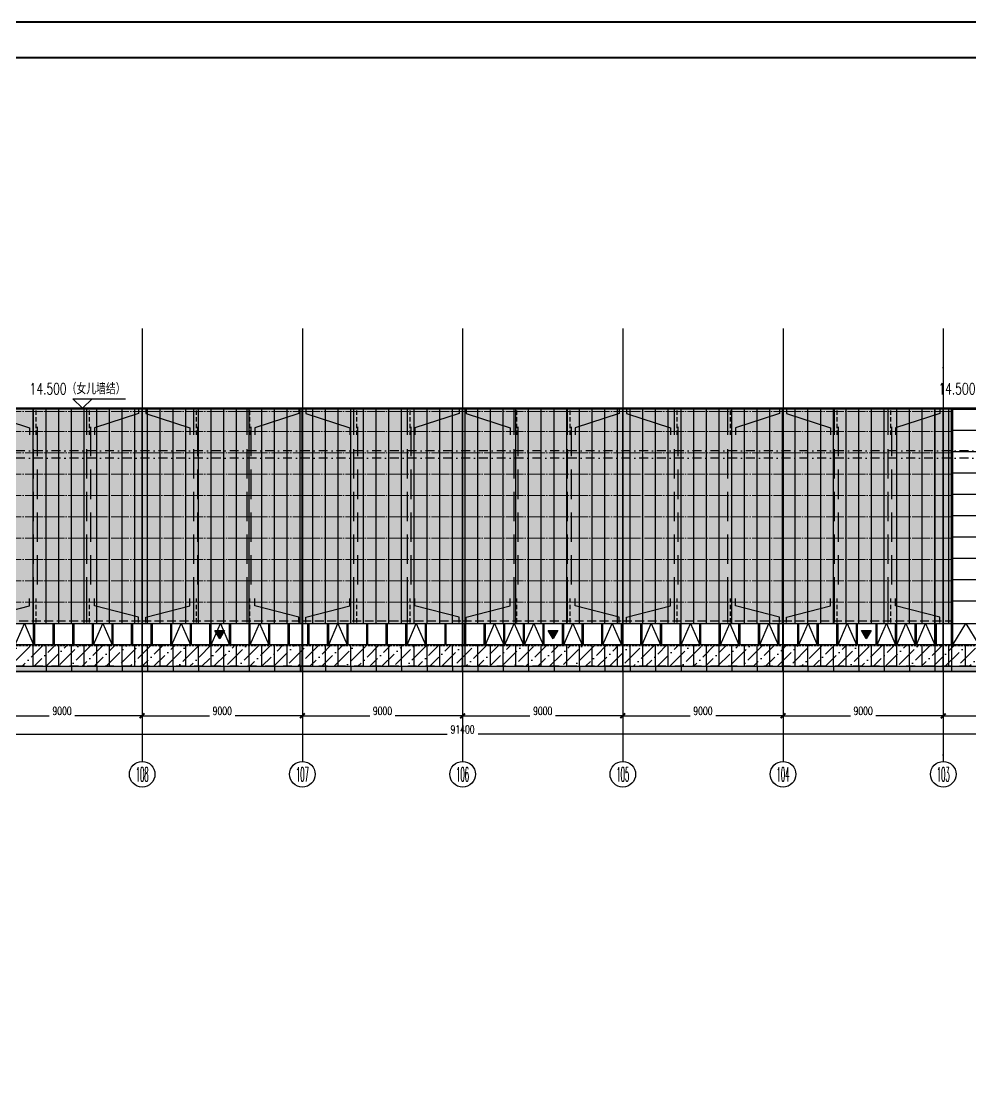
# Model space of a CAD drawing. Extents: x -2072575 to 87763, y -155913 to 742026.
# Drawn here: x -1841498 to -1788151, y 531657 to 591107 of the extents above; entities that cross this region are included whole.
import ezdxf
from ezdxf.enums import TextEntityAlignment as Align

# ---------------------------------------------------------------- set-up
doc = ezdxf.new("R2010")
doc.units = 0
doc.header["$LTSCALE"] = 1000
for name, pattern in [('20剖面图$0$DASH', [0.35, 0.25, -0.1]), ('CENTER', [2, 1.25, -0.25, 0.25, -0.25]), ('DASHDOT', [1, 0.5, -0.25, 0, -0.25]), ('DASHED', [0.75, 0.5, -0.25]), ('DOT', [0.25, 0, -0.25]), ('DOTE', [2.42, 2, -0.2, 0.02, -0.2]), ('HIDDEN2', [0.1875, 0.125, -0.0625])]:
    doc.linetypes.add(name, pattern=pattern)
doc.layers.get('Defpoints').update_dxf_attribs({"color": 210})
for name, color, linetype in [('!ZN1-填充-8', 8, 'Continuous'), ('!ZN1-文字-7', 7, 'Continuous'), ('!ZN1-标注-173', 173, 'Continuous'), ('!ZN3-玻璃幕墙-4', 4, 'Continuous'), ('!ZN4-辅助材料-1', 1, 'Continuous'), ('0-cxFrame', 155, 'Continuous'), ('12圆钢+30钢套管撑杆', 3, 'Continuous'), ('12圆钢斜拉条', 30, 'Continuous'), ('12圆钢直拉条', 22, 'Continuous'), ('250×150×4.5×8 H型钢', 3, 'HIDDEN2'), ('3符号', 3, 'Continuous'), ('3铝板幕墙', 3, 'Continuous'), ('4玻璃幕墙', 4, 'Continuous'), ('60x60x5钢方管', 6, '20剖面图$0$DASH'), ('A-AXIS-DOTE', 14, 'DOTE'), ('A-AXIS-DP', 126, 'Continuous'), ('A-LIN-V', 9, 'Continuous'), ('A-SFCE', 30, 'Continuous'), ('AS-WALL', 40, 'Continuous'), ('DIM', 173, 'Continuous'), ('DOT', 8, 'DOT'), ('DOTE', 1, 'CENTER'), ('压型钢板', 23, 'Continuous')]:
    doc.layers.add(name, color=color, linetype=linetype)
for name, color, linetype, lineweight in [('0-cxText', 131, 'Continuous', 25), ('冷弯薄壁C型钢 250x75x20x3.0', 51, 'DOTE', 0), ('梁', 4, 'Continuous', 18)]:
    doc.layers.add(name, color=color, linetype=linetype, lineweight=lineweight)
doc.styles.add('_TCH_AXIS', font='COMPLEX', dxfattribs={"bigfont": 'GBCBIG'})
doc.styles.add('cx_tuming', font='simhei.ttf')
doc.styles.add('cx_tuqian1', font='')
doc.styles.add('DHTEXT-1', font='romans.shx', dxfattribs={"width": 0.7, "bigfont": 'chinese.shx'})
doc.styles.add('卓越符号', font='ROMANS.shx', dxfattribs={"width": 0.7, "bigfont": 'CHINESE.shx'})
doc.styles.add('样式 1', font='romans.shx', dxfattribs={"width": 0.7, "bigfont": 'chinese.shx'})
doc.styles.add('黑体', font='simhei.ttf', dxfattribs={"height": 12})
doc.styles.get('cx_tuqian1').set_extended_font_data('SimSun')
doc.dimstyles.new('ZN180', dxfattribs={"dimscale": 180, "dimtxt": 2.5, "dimasz": 1.5, "dimexe": 1, "dimexo": 2, "dimgap": 0.9, "dimtad": 1, "dimdec": 0, "dimdsep": 46, "dimtxsty": 'DHTEXT-1', "dimblk": 'ARCHTICK', "dimcen": 2.5, "dimclrd": 173, "dimclre": 173, "dimclrt": 7, "dimazin": 2, "dimtfac": 1, "dimtdec": 0, "dimtix": 1, "dimtmove": 2, "dimatfit": 3, "dimfxl": 0, "dimarcsym": 0})
pattern_1 = [(45, (1851725.13, -554847.57), (252.5697, 926.08891), [1190.625, -238.125, 0, -238.125])]

# ---------------------------------------------------------------- blocks, each defined once
blk = doc.blocks.new('_ArchTick')
at = {"color": 0, "linetype": 'ByBlock', "const_width": 0.4}
blk.add_lwpolyline([(-0.5, -0.5), (0.5, 0.5)], dxfattribs=at)
blk = doc.blocks.new('*D62')
at = {"layer": 'Defpoints', "color": 0, "ltscale": 1800, "transparency": 16777216}
for p in [(72000, -1577), (81000, -1577), (81000, -2784)]:
    blk.add_point(p, dxfattribs=at)
at = {"layer": 'DIM', "color": 173, "linetype": 'ByBlock', "lineweight": -2, "ltscale": 1800, "transparency": 16777216}
for p, q in [((72000, -1937), (72000, -2964)), ((81000, -1937), (81000, -2964)), ((72000, -2784), (75783, -2784)), ((81000, -2784), (77217, -2784))]:
    blk.add_line(p, q, dxfattribs=at)
at = {"layer": 'DIM', "color": 173, "lineweight": -2, "ltscale": 1800, "transparency": 16777216, "xscale": 270, "yscale": 270, "zscale": 270, "rotation": 180}
blk.add_blockref('_ArchTick', (72000, -2784), dxfattribs=at)
at = {"layer": 'DIM', "color": 173, "lineweight": -2, "ltscale": 1800, "transparency": 16777216, "xscale": 270, "yscale": 270, "zscale": 270}
blk.add_blockref('_ArchTick', (81000, -2784), dxfattribs=at)
at = {"layer": 'DIM', "color": 7, "ltscale": 1800, "transparency": 16777216, "insert": (76500, -2509), "char_height": 450, "attachment_point": 5, "style": 'DHTEXT-1'}
blk.add_mtext('9000', dxfattribs=at)
blk = doc.blocks.new('*D63')
at = {"layer": 'Defpoints', "color": 0, "ltscale": 1800, "transparency": 16777216}
for p in [(63000, -1577), (72000, -1577), (72000, -2784)]:
    blk.add_point(p, dxfattribs=at)
at = {"layer": 'DIM', "color": 173, "linetype": 'ByBlock', "lineweight": -2, "ltscale": 1800, "transparency": 16777216}
for p, q in [((63000, -1937), (63000, -2964)), ((72000, -1937), (72000, -2964)), ((63000, -2784), (66783, -2784)), ((72000, -2784), (68217, -2784))]:
    blk.add_line(p, q, dxfattribs=at)
at = {"layer": 'DIM', "color": 173, "lineweight": -2, "ltscale": 1800, "transparency": 16777216, "xscale": 270, "yscale": 270, "zscale": 270, "rotation": 180}
blk.add_blockref('_ArchTick', (63000, -2784), dxfattribs=at)
at = {"layer": 'DIM', "color": 173, "lineweight": -2, "ltscale": 1800, "transparency": 16777216, "xscale": 270, "yscale": 270, "zscale": 270}
blk.add_blockref('_ArchTick', (72000, -2784), dxfattribs=at)
at = {"layer": 'DIM', "color": 7, "ltscale": 1800, "transparency": 16777216, "insert": (67500, -2509), "char_height": 450, "attachment_point": 5, "style": 'DHTEXT-1'}
blk.add_mtext('9000', dxfattribs=at)
blk = doc.blocks.new('*D64')
at = {"layer": 'Defpoints', "color": 0, "ltscale": 1800, "transparency": 16777216}
for p in [(54000, -1577), (63000, -1577), (63000, -2784)]:
    blk.add_point(p, dxfattribs=at)
at = {"layer": 'DIM', "color": 173, "linetype": 'ByBlock', "lineweight": -2, "ltscale": 1800, "transparency": 16777216}
for p, q in [((54000, -1937), (54000, -2964)), ((63000, -1937), (63000, -2964)), ((54000, -2784), (57783, -2784)), ((63000, -2784), (59217, -2784))]:
    blk.add_line(p, q, dxfattribs=at)
at = {"layer": 'DIM', "color": 173, "lineweight": -2, "ltscale": 1800, "transparency": 16777216, "xscale": 270, "yscale": 270, "zscale": 270, "rotation": 180}
blk.add_blockref('_ArchTick', (54000, -2784), dxfattribs=at)
at = {"layer": 'DIM', "color": 173, "lineweight": -2, "ltscale": 1800, "transparency": 16777216, "xscale": 270, "yscale": 270, "zscale": 270}
blk.add_blockref('_ArchTick', (63000, -2784), dxfattribs=at)
at = {"layer": 'DIM', "color": 7, "ltscale": 1800, "transparency": 16777216, "insert": (58500, -2509), "char_height": 450, "attachment_point": 5, "style": 'DHTEXT-1'}
blk.add_mtext('9000', dxfattribs=at)
blk = doc.blocks.new('*D65')
at = {"layer": 'Defpoints', "color": 0, "ltscale": 1800, "transparency": 16777216}
for p in [(45000, -1577), (54000, -1577), (54000, -2784)]:
    blk.add_point(p, dxfattribs=at)
at = {"layer": 'DIM', "color": 173, "linetype": 'ByBlock', "lineweight": -2, "ltscale": 1800, "transparency": 16777216}
for p, q in [((45000, -1937), (45000, -2964)), ((54000, -1937), (54000, -2964)), ((45000, -2784), (48783, -2784)), ((54000, -2784), (50217, -2784))]:
    blk.add_line(p, q, dxfattribs=at)
at = {"layer": 'DIM', "color": 173, "lineweight": -2, "ltscale": 1800, "transparency": 16777216, "xscale": 270, "yscale": 270, "zscale": 270, "rotation": 180}
blk.add_blockref('_ArchTick', (45000, -2784), dxfattribs=at)
at = {"layer": 'DIM', "color": 173, "lineweight": -2, "ltscale": 1800, "transparency": 16777216, "xscale": 270, "yscale": 270, "zscale": 270}
blk.add_blockref('_ArchTick', (54000, -2784), dxfattribs=at)
at = {"layer": 'DIM', "color": 7, "ltscale": 1800, "transparency": 16777216, "insert": (49500, -2509), "char_height": 450, "attachment_point": 5, "style": 'DHTEXT-1'}
blk.add_mtext('9000', dxfattribs=at)
blk = doc.blocks.new('*D66')
at = {"layer": 'Defpoints', "color": 0, "ltscale": 1800, "transparency": 16777216}
for p in [(36000, -1577), (45000, -1577), (45000, -2784)]:
    blk.add_point(p, dxfattribs=at)
at = {"layer": 'DIM', "color": 173, "linetype": 'ByBlock', "lineweight": -2, "ltscale": 1800, "transparency": 16777216}
for p, q in [((36000, -1937), (36000, -2964)), ((45000, -1937), (45000, -2964)), ((36000, -2784), (39783, -2784)), ((45000, -2784), (41217, -2784))]:
    blk.add_line(p, q, dxfattribs=at)
at = {"layer": 'DIM', "color": 173, "lineweight": -2, "ltscale": 1800, "transparency": 16777216, "xscale": 270, "yscale": 270, "zscale": 270, "rotation": 180}
blk.add_blockref('_ArchTick', (36000, -2784), dxfattribs=at)
at = {"layer": 'DIM', "color": 173, "lineweight": -2, "ltscale": 1800, "transparency": 16777216, "xscale": 270, "yscale": 270, "zscale": 270}
blk.add_blockref('_ArchTick', (45000, -2784), dxfattribs=at)
at = {"layer": 'DIM', "color": 7, "ltscale": 1800, "transparency": 16777216, "insert": (40500, -2509), "char_height": 450, "attachment_point": 5, "style": 'DHTEXT-1'}
blk.add_mtext('9000', dxfattribs=at)
blk = doc.blocks.new('*D67')
at = {"layer": 'Defpoints', "color": 0, "ltscale": 1800, "transparency": 16777216}
for p in [(27000, -1577), (36000, -1577), (36000, -2784)]:
    blk.add_point(p, dxfattribs=at)
at = {"layer": 'DIM', "color": 173, "linetype": 'ByBlock', "lineweight": -2, "ltscale": 1800, "transparency": 16777216}
for p, q in [((27000, -1937), (27000, -2964)), ((36000, -1937), (36000, -2964)), ((27000, -2784), (30783, -2784)), ((36000, -2784), (32217, -2784))]:
    blk.add_line(p, q, dxfattribs=at)
at = {"layer": 'DIM', "color": 173, "lineweight": -2, "ltscale": 1800, "transparency": 16777216, "xscale": 270, "yscale": 270, "zscale": 270, "rotation": 180}
blk.add_blockref('_ArchTick', (27000, -2784), dxfattribs=at)
at = {"layer": 'DIM', "color": 173, "lineweight": -2, "ltscale": 1800, "transparency": 16777216, "xscale": 270, "yscale": 270, "zscale": 270}
blk.add_blockref('_ArchTick', (36000, -2784), dxfattribs=at)
at = {"layer": 'DIM', "color": 7, "ltscale": 1800, "transparency": 16777216, "insert": (31500, -2509), "char_height": 450, "attachment_point": 5, "style": 'DHTEXT-1'}
blk.add_mtext('9000', dxfattribs=at)
blk = doc.blocks.new('*D68')
at = {"layer": 'Defpoints', "color": 0, "ltscale": 1800, "transparency": 16777216}
for p in [(18000, -1577), (27000, -1577), (27000, -2784)]:
    blk.add_point(p, dxfattribs=at)
at = {"layer": 'DIM', "color": 173, "linetype": 'ByBlock', "lineweight": -2, "ltscale": 1800, "transparency": 16777216}
for p, q in [((18000, -1937), (18000, -2964)), ((27000, -1937), (27000, -2964)), ((18000, -2784), (21783, -2784)), ((27000, -2784), (23217, -2784))]:
    blk.add_line(p, q, dxfattribs=at)
at = {"layer": 'DIM', "color": 173, "lineweight": -2, "ltscale": 1800, "transparency": 16777216, "xscale": 270, "yscale": 270, "zscale": 270, "rotation": 180}
blk.add_blockref('_ArchTick', (18000, -2784), dxfattribs=at)
at = {"layer": 'DIM', "color": 173, "lineweight": -2, "ltscale": 1800, "transparency": 16777216, "xscale": 270, "yscale": 270, "zscale": 270}
blk.add_blockref('_ArchTick', (27000, -2784), dxfattribs=at)
at = {"layer": 'DIM', "color": 7, "ltscale": 1800, "transparency": 16777216, "insert": (22500, -2509), "char_height": 450, "attachment_point": 5, "style": 'DHTEXT-1'}
blk.add_mtext('9000', dxfattribs=at)
blk = doc.blocks.new('*D72')
at = {"layer": 'Defpoints', "color": 0, "ltscale": 1800, "transparency": 16777216}
for p in [(-700, -1991), (90700, -1991), (90700, -3824)]:
    blk.add_point(p, dxfattribs=at)
at = {"layer": 'DIM', "color": 173, "linetype": 'ByBlock', "lineweight": -2, "ltscale": 1800, "transparency": 16777216}
for p, q in [((-700, -2351), (-700, -4004)), ((90700, -2351), (90700, -4004)), ((-700, -3824), (44133, -3824)), ((90700, -3824), (45867, -3824))]:
    blk.add_line(p, q, dxfattribs=at)
at = {"layer": 'DIM', "color": 173, "lineweight": -2, "ltscale": 1800, "transparency": 16777216, "xscale": 270, "yscale": 270, "zscale": 270, "rotation": 180}
blk.add_blockref('_ArchTick', (-700, -3824), dxfattribs=at)
at = {"layer": 'DIM', "color": 173, "lineweight": -2, "ltscale": 1800, "transparency": 16777216, "xscale": 270, "yscale": 270, "zscale": 270}
blk.add_blockref('_ArchTick', (90700, -3824), dxfattribs=at)
at = {"layer": 'DIM', "color": 7, "ltscale": 1800, "transparency": 16777216, "insert": (45000, -3549), "char_height": 450, "attachment_point": 5, "style": 'DHTEXT-1'}
blk.add_mtext('91400', dxfattribs=at)
blk = doc.blocks.new('卓越-轴号')
blk.add_circle((0, 0), 4)
at = {"color": 0, "style": '_TCH_AXIS', "width": 1.041667, "flags": 8}
blk.add_attdef('A', text='', height=4.48, dxfattribs=at).set_placement((-2, -2.24), (2, -2.24), align=Align.FIT)
blk = doc.blocks.new('*U226')
at = {"ltscale": 10}
blk.add_line((3.48, 0), (-6.85, 0), dxfattribs=at)
blk.add_lwpolyline([(3, 3), (0, 0), (-3, 3), (13.45, 3)])
at = {"color": 0, "style": '卓越符号', "width": 0.7, "flags": 8}
blk.add_attdef('±0.000', text='', height=3.5, dxfattribs=at).set_placement((13.45, 4.35), align=Align.RIGHT)
blk = doc.blocks.new('TK22.A1 L(Dragon)')
at = {"layer": '0-cxFrame', "color": 7, "const_width": 0.5}
blk.add_lwpolyline([(0, 0), (-841, 0), (-841, 594), (0, 594)], close=True, dxfattribs=at)
at = {"layer": '0-cxFrame', "const_width": 0.5}
blk.add_lwpolyline([(-80, 10), (-821, 10), (-821, 584), (-80, 584)], close=True, dxfattribs=at)
at = {"style": '黑体', "flags": 4}
blk.add_attdef('图幅', text='', height=3.3, dxfattribs=at).set_placement((-40, 3), align=Align.RIGHT)
at = {"layer": '0-cxText', "flags": 4}
for tag, height, style, p in [('建设单位', 3.5, 'cx_tuming', (-45, 240)), ('项目名称', 3.5, 'cx_tuming', (-45, 210)), ('子项名称', 3.5, 'cx_tuming', (-45, 180)), ('工程编号', 3.3, 'cx_tuqian1', (-35, 165)), ('图名1', 3.5, 'cx_tuming', (-45, 87)), ('图名2', 3.5, 'cx_tuming', (-45, 79)), ('图名3', 3.5, 'cx_tuming', (-45, 71)), ('出图日期', 3.3, 'cx_tuqian1', (-39, 60)), ('专业', 3.3, 'cx_tuqian1', (-55, 52)), ('图号', 3.3, 'cx_tuqian1', (-55, 44)), ('版次', 3.3, 'cx_tuqian1', (-20, 44))]:
    blk.add_attdef(tag, text='', height=height, dxfattribs=dict(at, style=style)).set_placement(p, align=Align.MIDDLE)
at = {"layer": 'Defpoints', "color": 6, "flags": 4}
for tag, height, style, p in [('tufu', 3.3, '黑体', (-12, 12)), ('dwfname', 4, 'cx_tuqian1', (-80, 3))]:
    blk.add_attdef(tag, text='', height=height, dxfattribs=dict(at, style=style)).set_placement(p, align=Align.RIGHT)
blk = doc.blocks.new('消防救援口标识')
blk.add_wipeout([(0, 0), (-150, 260), (150, 260)]).dxf.layer = '!ZN1-标注-173'
at = {"layer": '!ZN1-填充-8'}
h = blk.add_hatch(color=252, dxfattribs=at)
h.dxf.hatch_style = 1
h.paths.add_polyline_path([(0, 0), (-150, 260), (150, 260)])
at = {"layer": '!ZN1-标注-173'}
blk.add_lwpolyline([(0, 0), (-150, 260), (150, 260)], close=True, dxfattribs=at)
at = {"layer": '!ZN1-文字-7', "ltscale": 1.5, "style": '样式 1', "width": 0.7}
blk.add_text('消', height=120, dxfattribs=at).set_placement((-62, 164), align=Align.MIDDLE_LEFT)
blk = doc.blocks.new('紧急救援窗口')
at = {"layer": '!ZN4-辅助材料-1', "xscale": 1.8, "yscale": 1.8, "zscale": 1.8}
blk.add_blockref('消防救援口标识', (74715, -11410), dxfattribs=at)
blk = doc.blocks.new('20250905090325')
at = {"layer": '!ZN1-填充-8'}
h = blk.add_hatch(dxfattribs=at)
h.set_pattern_fill('ANSI36', color=252, scale=300, style=0)
h.set_pattern_definition(pattern_1)
h.paths.add_polyline_path([(4108, 3130), (4108, 3630), (5508, 3630), (5508, 3130)], flags=0)
h.paths.add_polyline_path([(-700, 0), (13335, 0), (13305, 0), (9407, 0), (9407, 2400), (72500, 2400), (72500, 14450), (-700, 14450)])
h.paths.add_polyline_path([(4108, 3130), (4108, 3630), (5508, 3630), (5508, 3130)], flags=0)
h.paths.add_polyline_path([(4058, 3080), (4058, 3680), (5558, 3680), (5558, 3080)], flags=16)
h = blk.add_hatch(dxfattribs=at)
h.set_pattern_fill('ANSI36', color=252, scale=300, style=0)
h.set_pattern_definition(pattern_1)
h.paths.add_polyline_path([(13268, 0), (74000, 0), (74000, 1200), (13268, 1200)])
h = blk.add_hatch(dxfattribs=at)
h.set_pattern_fill('DOTS', color=252, scale=100, style=0)
h.set_pattern_definition([(0, (1861701.26, -554847.57), (79.375, 158.75), [0, -158.75])])
h.paths.add_polyline_path([(11357, 0), (90700, 0), (90700, -300), (11357, -300)])
at = {"layer": '!ZN3-玻璃幕墙-4', "color": 252, "ltscale": 10}
for points in [[(19871, 1200), (20388, 2400), (20905, 1200)], [(28674, 1200), (29191, 2400), (29708, 1200)], [(30875, 1200), (31392, 2400), (31909, 1200)], [(33076, 1200), (33593, 2400), (34110, 1200)], [(37478, 1200), (37995, 2400), (38512, 1200)], [(41880, 1200), (42397, 2400), (42914, 1200)], [(46282, 1200), (46799, 2400), (47316, 1200)], [(52884, 1200), (53401, 2400), (53918, 1200)], [(55085, 1200), (55602, 2400), (56119, 1200)], [(57286, 1200), (57803, 2400), (58320, 1200)], [(59487, 1200), (60004, 2400), (60521, 1200)], [(61688, 1200), (62205, 2400), (62722, 1200)], [(63889, 1200), (64406, 2400), (64923, 1200)], [(68291, 1200), (68808, 2400), (69325, 1200)], [(69391, 1200), (69908, 2400), (70425, 1200)], [(70492, 1200), (71009, 2400), (71526, 1200)], [(72540, 1200), (73270, 2400), (74000, 1200)]]:
    blk.add_lwpolyline(points, dxfattribs=at)
at = {"layer": '!ZN3-玻璃幕墙-4', "color": 252, "ltscale": 10, "elevation": 0}
for points in [[(24272, 1200), (24789, 2400), (25306, 1200)], [(47382, 1200), (47899, 2400), (48416, 1200)], [(48483, 1200), (49000, 2400), (49517, 1200)], [(50684, 1200), (51201, 2400), (51717, 1200)], [(66090, 1200), (66607, 2400), (67124, 1200)]]:
    blk.add_lwpolyline(points, dxfattribs=at)
at = {"layer": '3铝板幕墙', "color": 252, "ltscale": 2000}
for p, q in [((21600, 0), (21600, -300)), ((23026, 0), (23026, -300)), ((24453, 0), (24453, -300)), ((25880, 0), (25880, -300)), ((27307, 0), (27307, -300)), ((28733, 0), (28733, -300)), ((30160, 0), (30160, -300)), ((31587, 0), (31587, -300)), ((33014, 0), (33014, -300)), ((34441, 0), (34441, -300)), ((35867, 0), (35867, -300)), ((37294, 0), (37294, -300)), ((38721, 0), (38721, -300)), ((40148, 0), (40148, -300)), ((41574, 0), (41574, -300)), ((43001, 0), (43001, -300)), ((44428, 0), (44428, -300)), ((45855, 0), (45855, -300)), ((47282, 0), (47282, -300)), ((48708, 0), (48708, -300)), ((50135, 0), (50135, -300)), ((51562, 0), (51562, -300)), ((52989, 0), (52989, -300)), ((54415, 0), (54415, -300)), ((55842, 0), (55842, -300)), ((57269, 0), (57269, -300)), ((58696, 0), (58696, -300)), ((60123, 0), (60123, -300)), ((61549, 0), (61549, -300)), ((62976, 0), (62976, -300)), ((64403, 0), (64403, -300)), ((65830, 0), (65830, -300)), ((67256, 0), (67256, -300)), ((68683, 0), (68683, -300)), ((70110, 0), (70110, -300)), ((71537, 0), (71537, -300)), ((72460, 0), (72460, -300))]:
    blk.add_line(p, q, dxfattribs=at)
blk.add_lwpolyline([(11357, 0), (90700, 0), (90700, -300), (11357, -300)], close=True, dxfattribs=at)
at = {"layer": '4玻璃幕墙', "color": 252, "ltscale": 1.5}
for p, q in [((72460, 1200), (72460, 14450)), ((72460, 14450), (74000, 14450)), ((72540, 1200), (72540, 14450)), ((73920, 13250), (72540, 13250)), ((73920, 12050), (72540, 12050)), ((73920, 10850), (72540, 10850)), ((73920, 9650), (72540, 9650)), ((73920, 8450), (72540, 8450)), ((73920, 7250), (72540, 7250)), ((73920, 6050), (72540, 6050)), ((73920, 4850), (72540, 4850)), ((73920, 3650), (72540, 3650)), ((9464, 2400), (74000, 2400)), ((20905, 1200), (20905, 2400)), ((20971, 1200), (20971, 2400)), ((22005, 1200), (22005, 2400)), ((22072, 1200), (22072, 2400)), ((23105, 1200), (23105, 2400)), ((23172, 1200), (23172, 2400)), ((24206, 1200), (24206, 2400)), ((24272, 1200), (24272, 2400)), ((25306, 1200), (25306, 2400)), ((25373, 1200), (25373, 2400)), ((26407, 1200), (26407, 2400)), ((26473, 1200), (26473, 2400)), ((27507, 1200), (27507, 2400)), ((27574, 1200), (27574, 2400)), ((28608, 1200), (28608, 2400)), ((28674, 1200), (28674, 2400)), ((29708, 1200), (29708, 2400)), ((29775, 1200), (29775, 2400)), ((30809, 1200), (30809, 2400)), ((30875, 1200), (30875, 2400)), ((31909, 1200), (31909, 2400)), ((31976, 1200), (31976, 2400)), ((33010, 1200), (33010, 2400)), ((33076, 1200), (33076, 2400)), ((34110, 1200), (34110, 2400)), ((34177, 1200), (34177, 2400)), ((35210, 1200), (35210, 2400)), ((35277, 1200), (35277, 2400)), ((36311, 1200), (36311, 2400)), ((36378, 1200), (36378, 2400)), ((37411, 1200), (37411, 2400)), ((37478, 1200), (37478, 2400)), ((38512, 1200), (38512, 2400)), ((38578, 1200), (38578, 2400)), ((39612, 1200), (39612, 2400)), ((39679, 1200), (39679, 2400)), ((40713, 1200), (40713, 2400)), ((40779, 1200), (40779, 2400)), ((41813, 1200), (41813, 2400)), ((41880, 1200), (41880, 2400)), ((42914, 1200), (42914, 2400)), ((42980, 1200), (42980, 2400)), ((44014, 1200), (44014, 2400)), ((44081, 1200), (44081, 2400)), ((45115, 1200), (45115, 2400)), ((45181, 1200), (45181, 2400)), ((46215, 1200), (46215, 2400)), ((46282, 1200), (46282, 2400)), ((47316, 1200), (47316, 2400)), ((47382, 1200), (47382, 2400)), ((48416, 1200), (48416, 2400)), ((48483, 1200), (48483, 2400)), ((49517, 1200), (49517, 2400)), ((49583, 1200), (49583, 2400)), ((50617, 1200), (50617, 2400)), ((50684, 1200), (50684, 2400)), ((51717, 1200), (51717, 2400)), ((51784, 1200), (51784, 2400)), ((52818, 1200), (52818, 2400)), ((52884, 1200), (52884, 2400)), ((53918, 1200), (53918, 2400)), ((53985, 1200), (53985, 2400)), ((55019, 1200), (55019, 2400)), ((55085, 1200), (55085, 2400)), ((56119, 1200), (56119, 2400)), ((56186, 1200), (56186, 2400)), ((57220, 1200), (57220, 2400)), ((57286, 1200), (57286, 2400)), ((58320, 1200), (58320, 2400)), ((58387, 1200), (58387, 2400)), ((59421, 1200), (59421, 2400)), ((59487, 1200), (59487, 2400)), ((60521, 1200), (60521, 2400)), ((60588, 1200), (60588, 2400)), ((61622, 1200), (61622, 2400)), ((61688, 1200), (61688, 2400)), ((62722, 1200), (62722, 2400)), ((62789, 1200), (62789, 2400)), ((63823, 1200), (63823, 2400)), ((63889, 1200), (63889, 2400)), ((64923, 1200), (64923, 2400)), ((64990, 1200), (64990, 2400)), ((66023, 1200), (66023, 2400)), ((66090, 1200), (66090, 2400)), ((67124, 1200), (67124, 2400)), ((67191, 1200), (67191, 2400)), ((68224, 1200), (68224, 2400)), ((68291, 1200), (68291, 2400)), ((69325, 1200), (69325, 2400)), ((69391, 1200), (69391, 2400)), ((70425, 1200), (70425, 2400)), ((70492, 1200), (70492, 2400)), ((71530, 1200), (71530, 2400)), ((71530, 2400), (71530, 1200)), ((71599, 1200), (71599, 2400)), ((71599, 2400), (71599, 1200))]:
    blk.add_line(p, q, dxfattribs=at)
at = {"layer": '4玻璃幕墙', "color": 252, "ltscale": 10}
blk.add_line((74000, 1200), (13268, 1200), dxfattribs=at)
at = {"layer": '压型钢板', "color": 252, "ltscale": 10}
for p, q in [((20886, 2400), (20886, 14500)), ((21600, 2400), (21600, 14500)), ((22313, 2400), (22313, 14500)), ((23026, 2400), (23026, 14500)), ((23740, 2400), (23740, 14500)), ((24453, 2400), (24453, 14500)), ((25166, 2400), (25166, 14500)), ((25880, 2400), (25880, 14500)), ((26593, 2400), (26593, 14500)), ((27307, 2400), (27307, 14500)), ((28020, 2400), (28020, 14500)), ((28733, 2400), (28733, 14500)), ((29447, 2400), (29447, 14500)), ((30160, 2400), (30160, 14500)), ((30874, 2400), (30874, 14500)), ((31587, 2400), (31587, 14500)), ((32300, 2400), (32300, 14500)), ((33014, 2400), (33014, 14500)), ((33727, 2400), (33727, 14500)), ((34441, 2400), (34441, 14500)), ((35154, 2400), (35154, 14500)), ((35867, 2400), (35867, 14500)), ((36581, 2400), (36581, 14500)), ((37294, 2400), (37294, 14500)), ((38007, 2400), (38007, 14500)), ((38721, 2400), (38721, 14500)), ((39434, 2400), (39434, 14500)), ((40148, 2400), (40148, 14500)), ((40861, 2400), (40861, 14500)), ((41574, 2400), (41574, 14500)), ((42288, 2400), (42288, 14500)), ((43001, 2400), (43001, 14500)), ((43715, 2400), (43715, 14500)), ((44428, 2400), (44428, 14500)), ((45141, 2400), (45141, 14500)), ((45855, 2400), (45855, 14500)), ((46568, 2400), (46568, 14500)), ((47282, 2400), (47282, 14500)), ((47995, 2400), (47995, 14500)), ((48708, 2400), (48708, 14500)), ((49422, 2400), (49422, 14500)), ((50135, 2400), (50135, 14500)), ((50848, 2400), (50848, 14500)), ((51562, 2400), (51562, 14500)), ((52275, 2400), (52275, 14500)), ((52989, 2400), (52989, 14500)), ((53702, 2400), (53702, 14500)), ((54415, 2400), (54415, 14500)), ((55129, 2400), (55129, 14500)), ((55842, 2400), (55842, 14500)), ((56556, 2400), (56556, 14500)), ((57269, 2400), (57269, 14500)), ((57982, 2400), (57982, 14500)), ((58696, 2400), (58696, 14500)), ((59409, 2400), (59409, 14500)), ((60123, 2400), (60123, 14500)), ((60836, 2400), (60836, 14500)), ((61549, 2400), (61549, 14500)), ((62263, 2400), (62263, 14500)), ((62976, 2400), (62976, 14500)), ((63689, 2400), (63689, 14500)), ((64403, 2400), (64403, 14500)), ((65116, 2400), (65116, 14500)), ((65830, 2400), (65830, 14500)), ((66543, 2400), (66543, 14500)), ((67256, 2400), (67256, 14500)), ((67970, 2400), (67970, 14500)), ((68683, 2400), (68683, 14500)), ((69397, 2400), (69397, 14500)), ((70110, 2400), (70110, 14500)), ((70823, 2400), (70823, 14500)), ((71537, 2400), (71537, 14500)), ((71537, 14500), (71537, 2400)), ((72287, 14500), (72287, 2400)), ((72460, 14500), (72460, 2400)), ((20886, 0), (20886, 1200)), ((21600, 0), (21600, 1200)), ((22313, 0), (22313, 1200)), ((23026, 0), (23026, 1200)), ((23740, 0), (23740, 1200)), ((24453, 0), (24453, 1200)), ((25166, 0), (25166, 1200)), ((25880, 0), (25880, 1200)), ((26593, 0), (26593, 1200)), ((27307, 0), (27307, 1200)), ((28020, 0), (28020, 1200)), ((28733, 0), (28733, 1200)), ((29447, 0), (29447, 1200)), ((30160, 0), (30160, 1200)), ((30874, 0), (30874, 1200)), ((31587, 0), (31587, 1200)), ((32300, 0), (32300, 1200)), ((33014, 0), (33014, 1200)), ((33727, 0), (33727, 1200)), ((34441, 0), (34441, 1200)), ((35154, 0), (35154, 1200)), ((35867, 0), (35867, 1200)), ((36581, 0), (36581, 1200)), ((37294, 0), (37294, 1200)), ((38007, 0), (38007, 1200)), ((38721, 0), (38721, 1200)), ((39434, 0), (39434, 1200)), ((40148, 0), (40148, 1200)), ((40861, 0), (40861, 1200)), ((41574, 0), (41574, 1200)), ((42288, 0), (42288, 1200)), ((43001, 0), (43001, 1200)), ((43715, 0), (43715, 1200)), ((44428, 0), (44428, 1200)), ((45141, 0), (45141, 1200)), ((45855, 0), (45855, 1200)), ((46568, 0), (46568, 1200)), ((47282, 0), (47282, 1200)), ((47995, 0), (47995, 1200)), ((48708, 0), (48708, 1200)), ((49422, 0), (49422, 1200)), ((50135, 0), (50135, 1200)), ((50848, 0), (50848, 1200)), ((51562, 0), (51562, 1200)), ((52275, 0), (52275, 1200)), ((52989, 0), (52989, 1200)), ((53702, 0), (53702, 1200)), ((54415, 0), (54415, 1200)), ((55129, 0), (55129, 1200)), ((55842, 0), (55842, 1200)), ((56556, 0), (56556, 1200)), ((57269, 0), (57269, 1200)), ((57982, 0), (57982, 1200)), ((58696, 0), (58696, 1200)), ((59409, 0), (59409, 1200)), ((60123, 0), (60123, 1200)), ((60836, 0), (60836, 1200)), ((61549, 0), (61549, 1200)), ((62263, 0), (62263, 1200)), ((62976, 0), (62976, 1200)), ((63689, 0), (63689, 1200)), ((64403, 0), (64403, 1200)), ((65116, 0), (65116, 1200)), ((65830, 0), (65830, 1200)), ((66543, 0), (66543, 1200)), ((67256, 0), (67256, 1200)), ((67970, 0), (67970, 1200)), ((68683, 0), (68683, 1200)), ((69397, 0), (69397, 1200)), ((70110, 0), (70110, 1200)), ((70823, 0), (70823, 1200)), ((71537, 1200), (71537, 0)), ((72287, 1200), (72287, 0)), ((72460, 1200), (72460, 0)), ((73230, 1200), (73230, 0))]:
    blk.add_line(p, q, dxfattribs=at)
at = {"layer": 'A-SFCE', "color": 252}
for p in [(-43358, 12950), (-24630, 12950), (-7042, 12950)]:
    blk.add_blockref('紧急救援窗口', p, dxfattribs=at)
blk = doc.blocks.new('20250821111658')
at = {"layer": 'DOT', "linetype": 'DASHDOT'}
for p, q in [((97423.1, 14500), (-6775, 14500)), ((97423.1, 12100), (-6775, 12100)), ((97423.1, 11700), (-6775, 11700)), ((97423.1, 0), (-6775, 0))]:
    blk.add_line(p, q, dxfattribs=at)
at = {"layer": 'DOTE', "ltscale": 180}
for p, q in [((27000, 18985.3), (27000, -5350)), ((36000, 18985.3), (36000, -5350)), ((45000, 18985.3), (45000, -5350)), ((54000, 18985.3), (54000, -5350)), ((63000, 18985.3), (63000, -5350)), ((72000, 18985.3), (72000, -5350))]:
    blk.add_line(p, q, dxfattribs=at)
at = {"layer": '3符号', "color": 7}
ref = blk.add_blockref('*U226', (23644.3, 14500), dxfattribs=dict(at, xscale=180, yscale=180, zscale=180, rotation=359.9999999999989))
ref.add_attrib('±0.000', '14.500（女儿墙结）', dxfattribs={"layer": '0', "color": 0, "height": 630, "rotation": 360, "style": '卓越符号', "width": 0.7}).set_placement((26065.3, 15283), align=Align.RIGHT)
ref = blk.add_blockref('*U226', (74694.2, 14500), dxfattribs=dict(at, xscale=180, yscale=180, zscale=180, rotation=359.9999999999989))
ref.add_attrib('±0.000', '14.500（女儿墙结）', dxfattribs={"layer": '0', "color": 0, "height": 630, "rotation": 360, "style": '卓越符号', "width": 0.7}).set_placement((77115.2, 15283), align=Align.RIGHT)
ref = blk.add_blockref('卓越-轴号', (27001.1, -6070), dxfattribs=dict(at, xscale=180, yscale=180, zscale=180))
ref.add_attrib('A', '108', dxfattribs={"layer": '0', "color": 0, "height": 806.4, "style": '_TCH_AXIS', "width": 0.382653}).set_placement((26641.1, -6473.2), (27361.1, -6473.2), align=Align.FIT)
ref = blk.add_blockref('卓越-轴号', (36001.1, -6070), dxfattribs=dict(at, xscale=180, yscale=180, zscale=180))
ref.add_attrib('A', '107', dxfattribs={"layer": '0', "color": 0, "height": 806.4, "style": '_TCH_AXIS', "width": 0.382653}).set_placement((35641.1, -6473.2), (36361.1, -6473.2), align=Align.FIT)
ref = blk.add_blockref('卓越-轴号', (45001.1, -6070), dxfattribs=dict(at, xscale=180, yscale=180, zscale=180))
ref.add_attrib('A', '106', dxfattribs={"layer": '0', "color": 0, "height": 806.4, "style": '_TCH_AXIS', "width": 0.382653}).set_placement((44641.1, -6473.2), (45361.1, -6473.2), align=Align.FIT)
ref = blk.add_blockref('卓越-轴号', (54001.1, -6070), dxfattribs=dict(at, xscale=180, yscale=180, zscale=180))
ref.add_attrib('A', '105', dxfattribs={"layer": '0', "color": 0, "height": 806.4, "style": '_TCH_AXIS', "width": 0.382653}).set_placement((53641.1, -6473.2), (54361.1, -6473.2), align=Align.FIT)
ref = blk.add_blockref('卓越-轴号', (63001.1, -6070), dxfattribs=dict(at, xscale=180, yscale=180, zscale=180))
ref.add_attrib('A', '104', dxfattribs={"layer": '0', "color": 0, "height": 806.4, "style": '_TCH_AXIS', "width": 0.367647}).set_placement((62641.1, -6473.2), (63361.1, -6473.2), align=Align.FIT)
ref = blk.add_blockref('卓越-轴号', (72001.1, -6070), dxfattribs=dict(at, xscale=180, yscale=180, zscale=180))
ref.add_attrib('A', '103', dxfattribs={"layer": '0', "color": 0, "height": 806.4, "style": '_TCH_AXIS', "width": 0.382653}).set_placement((71641.1, -6473.2), (72361.1, -6473.2), align=Align.FIT)
at = {"layer": 'DIM', "ltscale": 1800}
for base, p1, p2, picture, middle in [((27000, -2784.1), (18000, -1577.5), (27000, -1577.5), '*D68', (22500, -2509.1)), ((36000, -2784.1), (27000, -1577.5), (36000, -1577.5), '*D67', (31500, -2509.1)), ((45000, -2784.1), (36000, -1577.5), (45000, -1577.5), '*D66', (40500, -2509.1)), ((54000, -2784.1), (45000, -1577.5), (54000, -1577.5), '*D65', (49500, -2509.1)), ((63000, -2784.1), (54000, -1577.5), (63000, -1577.5), '*D64', (58500, -2509.1)), ((72000, -2784.1), (63000, -1577.5), (72000, -1577.5), '*D63', (67500, -2509.1)), ((81000, -2784.1), (72000, -1577.5), (81000, -1577.5), '*D62', (76500, -2509.1)), ((90700, -3824.1), (-700, -1991.4), (90700, -1991.4), '*D72', (45000, -3549.1))]:
    dim = blk.add_linear_dim(base=base, p1=p1, p2=p2, angle=0, dimstyle='ZN180', dxfattribs=at)
    dim.commit()
    dim.dimension.update_dxf_attribs({"geometry": picture, "text_midpoint": middle, "dimtype": 129})

msp = doc.modelspace()

# ---------------------------------------------------------------- linework, layer by layer
at = {"layer": 'A-AXIS-DOTE'}
for p, q in [((-1789701.3, 573832.9), (-1789701.3, 554547.6)), ((-1834701.3, 569347.6), (-1834701.3, 556047.6)), ((-1825701.3, 569347.6), (-1825701.3, 556047.6)), ((-1816701.3, 569347.6), (-1816701.3, 556047.6)), ((-1798701.3, 569347.6), (-1798701.3, 556047.6)), ((-1807701.3, 557247.6), (-1807701.3, 556047.6)), ((-1834701.3, 554847.6), (-1834701.3, 554547.6)), ((-1825701.3, 554847.6), (-1825701.3, 554547.6)), ((-1816701.3, 554847.6), (-1816701.3, 554547.6)), ((-1807701.3, 554847.6), (-1807701.3, 554547.6)), ((-1798701.3, 554847.6), (-1798701.3, 554547.6)), ((-1789701.3, 552063.5), (-1789701.3, 549497.6)), ((-1807701.3, 551023.5), (-1807701.3, 549497.6)), ((-1798701.3, 551023.5), (-1798701.3, 549497.6))]:
    msp.add_line(p, q, dxfattribs=at)
at = {"layer": 'A-LIN-V'}
for p, q in [((-1771001.3, 569347.6), (-1862401.3, 569347.6)), ((-1789201.3, 569297.6), (-1862401.3, 569297.6)), ((-1790101.3, 569347.6), (-1788601.3, 569347.6)), ((-1790164.3, 557247.6), (-1790164.3, 556047.6)), ((-1788601.3, 556047.6), (-1843701.3, 556047.6)), ((-1790164.3, 554847.6), (-1790164.3, 554547.6))]:
    msp.add_line(p, q, dxfattribs=at)
at = {"layer": 'AS-WALL'}
msp.add_line((-1869536.3, 554547.6), (-1763306.3, 554547.6), dxfattribs=at)

# ---------------------------------------------------------------- block references
at = {"layer": '0-cxFrame', "xscale": 200, "yscale": 200, "zscale": 200}
msp.add_blockref('TK22.A1 L(Dragon)', (-1736124.8, 472257.2), dxfattribs=at)
at = {"layer": 'A-AXIS-DP', "ltscale": 2800}
msp.add_blockref('20250821111658', (-1861701.3, 554847.6), dxfattribs=at)

# ---------------------------------------------------------------- next in the draw order: block references
at = {"layer": '3铝板幕墙', "ltscale": 1000}
msp.add_blockref('20250905090325', (-1861701.3, 554847.6), dxfattribs=at)

# ---------------------------------------------------------------- next in the draw order: linework, layer by layer
at = {"layer": '12圆钢+30钢套管撑杆', "color": 3}
for p, q in [((-1840801.3, 567847.6), (-1840801.3, 569347.6)), ((-1837801.3, 567847.6), (-1837801.3, 569347.6)), ((-1831801.3, 567847.6), (-1831801.3, 569347.6)), ((-1828801.3, 567847.6), (-1828801.3, 569347.6)), ((-1822801.3, 567847.6), (-1822801.3, 569347.6)), ((-1819801.3, 567847.6), (-1819801.3, 569347.6)), ((-1813801.3, 567847.6), (-1813801.3, 569347.6)), ((-1810801.3, 567847.6), (-1810801.3, 569347.6)), ((-1804801.3, 567847.6), (-1804801.3, 569347.6)), ((-1801801.3, 567847.6), (-1801801.3, 569347.6)), ((-1795801.3, 567847.6), (-1795801.3, 569347.6)), ((-1792801.3, 567847.6), (-1792801.3, 569347.6)), ((-1840801.3, 557302.6), (-1840801.3, 558647.6)), ((-1837801.3, 557302.6), (-1837801.3, 558647.6)), ((-1831801.3, 557302.6), (-1831801.3, 558647.6)), ((-1828801.3, 557302.6), (-1828801.3, 558647.6)), ((-1822801.3, 557302.6), (-1822801.3, 558647.6)), ((-1819801.3, 557302.6), (-1819801.3, 558647.6)), ((-1813801.3, 557302.6), (-1813801.3, 558647.6)), ((-1810801.3, 557302.6), (-1810801.3, 558647.6)), ((-1804801.3, 557302.6), (-1804801.3, 558647.6)), ((-1801801.3, 557302.6), (-1801801.3, 558647.6)), ((-1795801.3, 557302.6), (-1795801.3, 558647.6)), ((-1792801.3, 557302.6), (-1792801.3, 558647.6))]:
    msp.add_line(p, q, dxfattribs=at)
at = {"layer": '12圆钢+30钢套管撑杆', "color": 3, "linetype": 'DASHED', "ltscale": 0.5}
for p, q in [((-1840651.3, 567847.6), (-1840651.3, 569347.6)), ((-1837651.3, 567847.6), (-1837651.3, 569347.6)), ((-1831651.3, 567847.6), (-1831651.3, 569347.6)), ((-1828651.3, 567847.6), (-1828651.3, 569347.6)), ((-1822651.3, 567847.6), (-1822651.3, 569347.6)), ((-1819651.3, 567847.6), (-1819651.3, 569347.6)), ((-1813651.3, 567847.6), (-1813651.3, 569347.6)), ((-1810651.3, 567847.6), (-1810651.3, 569347.6)), ((-1804651.3, 567847.6), (-1804651.3, 569347.6)), ((-1801651.3, 567847.6), (-1801651.3, 569347.6)), ((-1795651.3, 567847.6), (-1795651.3, 569347.6)), ((-1792651.3, 567847.6), (-1792651.3, 569347.6)), ((-1840651.3, 557302.6), (-1840651.3, 558647.6)), ((-1837651.3, 557302.6), (-1837651.3, 558647.6)), ((-1831651.3, 557302.6), (-1831651.3, 558647.6)), ((-1828651.3, 557302.6), (-1828651.3, 558647.6)), ((-1822651.3, 557302.6), (-1822651.3, 558647.6)), ((-1819651.3, 557302.6), (-1819651.3, 558647.6)), ((-1813651.3, 557302.6), (-1813651.3, 558647.6)), ((-1810651.3, 557302.6), (-1810651.3, 558647.6)), ((-1804651.3, 557302.6), (-1804651.3, 558647.6)), ((-1801651.3, 557302.6), (-1801651.3, 558647.6)), ((-1795651.3, 557302.6), (-1795651.3, 558647.6)), ((-1792651.3, 557302.6), (-1792651.3, 558647.6))]:
    msp.add_line(p, q, dxfattribs=at)
at = {"layer": '12圆钢斜拉条', "ltscale": 1000}
for points in [[(-1843501.3, 569347.6), (-1843501.3, 569047.6), (-1841026.3, 568247.6), (-1841026.3, 567847.6)], [(-1834901.3, 569347.6), (-1834901.3, 569047.6), (-1837376.3, 568247.6), (-1837376.3, 567847.6)], [(-1834501.3, 569347.6), (-1834501.3, 569047.6), (-1832026.3, 568247.6), (-1832026.3, 567847.6)], [(-1825901.3, 569347.6), (-1825901.3, 569047.6), (-1828376.3, 568247.6), (-1828376.3, 567847.6)], [(-1825501.3, 569347.6), (-1825501.3, 569047.6), (-1823026.3, 568247.6), (-1823026.3, 567847.6)], [(-1816901.3, 569347.6), (-1816901.3, 569047.6), (-1819376.3, 568247.6), (-1819376.3, 567847.6)], [(-1816501.3, 569347.6), (-1816501.3, 569047.6), (-1814026.3, 568247.6), (-1814026.3, 567847.6)], [(-1807901.3, 569347.6), (-1807901.3, 569047.6), (-1810376.3, 568247.6), (-1810376.3, 567847.6)], [(-1807501.3, 569347.6), (-1807501.3, 569047.6), (-1805026.3, 568247.6), (-1805026.3, 567847.6)], [(-1798901.3, 569347.6), (-1798901.3, 569047.6), (-1801376.3, 568247.6), (-1801376.3, 567847.6)], [(-1798501.3, 569347.6), (-1798501.3, 569047.6), (-1796026.3, 568247.6), (-1796026.3, 567847.6)], [(-1789901.3, 569347.6), (-1789901.3, 569047.6), (-1792376.3, 568247.6), (-1792376.3, 567847.6)], [(-1843501.3, 557302.6), (-1843501.3, 557602.6), (-1841026.3, 558247.6), (-1841026.3, 558647.6)], [(-1834901.3, 557302.6), (-1834901.3, 557602.6), (-1837376.3, 558247.6), (-1837376.3, 558647.6)], [(-1834501.3, 557302.6), (-1834501.3, 557602.6), (-1832026.3, 558247.6), (-1832026.3, 558647.6)], [(-1825901.3, 557302.6), (-1825901.3, 557602.6), (-1828376.3, 558247.6), (-1828376.3, 558647.6)], [(-1825501.3, 557302.6), (-1825501.3, 557602.6), (-1823026.3, 558247.6), (-1823026.3, 558647.6)], [(-1816901.3, 557302.6), (-1816901.3, 557602.6), (-1819376.3, 558247.6), (-1819376.3, 558647.6)], [(-1816501.3, 557302.6), (-1816501.3, 557602.6), (-1814026.3, 558247.6), (-1814026.3, 558647.6)], [(-1807901.3, 557302.6), (-1807901.3, 557602.6), (-1810376.3, 558247.6), (-1810376.3, 558647.6)], [(-1807501.3, 557302.6), (-1807501.3, 557602.6), (-1805026.3, 558247.6), (-1805026.3, 558647.6)], [(-1798901.3, 557302.6), (-1798901.3, 557602.6), (-1801376.3, 558247.6), (-1801376.3, 558647.6)], [(-1798501.3, 557302.6), (-1798501.3, 557602.6), (-1796026.3, 558247.6), (-1796026.3, 558647.6)], [(-1789901.3, 557302.6), (-1789901.3, 557602.6), (-1792376.3, 558247.6), (-1792376.3, 558647.6)]]:
    msp.add_lwpolyline(points, dxfattribs=at)
at = {"layer": '12圆钢直拉条', "ltscale": 1000}
for p, q in [((-1840601.3, 568297.6), (-1840601.3, 566647.6)), ((-1837601.3, 568297.6), (-1837601.3, 566647.6)), ((-1831601.3, 568297.6), (-1831601.3, 566647.6)), ((-1828601.3, 568297.6), (-1828601.3, 566647.6)), ((-1822601.3, 568297.6), (-1822601.3, 566647.6)), ((-1819601.3, 568297.6), (-1819601.3, 566647.6)), ((-1813601.3, 568297.6), (-1813601.3, 566647.6)), ((-1810601.3, 568297.6), (-1810601.3, 566647.6)), ((-1804601.3, 568297.6), (-1804601.3, 566647.6)), ((-1801601.3, 568297.6), (-1801601.3, 566647.6)), ((-1795601.3, 568297.6), (-1795601.3, 566647.6)), ((-1792601.3, 568297.6), (-1792601.3, 566647.6)), ((-1840801.3, 565397.6), (-1840801.3, 567047.6)), ((-1837801.3, 565397.6), (-1837801.3, 567047.6)), ((-1831801.3, 565397.6), (-1831801.3, 567047.6)), ((-1828801.3, 565397.6), (-1828801.3, 567047.6)), ((-1822801.3, 565397.6), (-1822801.3, 567047.6)), ((-1819801.3, 565397.6), (-1819801.3, 567047.6)), ((-1813801.3, 565397.6), (-1813801.3, 567047.6)), ((-1810801.3, 565397.6), (-1810801.3, 567047.6)), ((-1804801.3, 565397.6), (-1804801.3, 567047.6)), ((-1801801.3, 565397.6), (-1801801.3, 567047.6)), ((-1795801.3, 565397.6), (-1795801.3, 567047.6)), ((-1792801.3, 565397.6), (-1792801.3, 567047.6)), ((-1840601.3, 565897.6), (-1840601.3, 564247.6)), ((-1837601.3, 565897.6), (-1837601.3, 564247.6)), ((-1831601.3, 565897.6), (-1831601.3, 564247.6)), ((-1828601.3, 565897.6), (-1828601.3, 564247.6)), ((-1822601.3, 565897.6), (-1822601.3, 564247.6)), ((-1819601.3, 565897.6), (-1819601.3, 564247.6)), ((-1813601.3, 565897.6), (-1813601.3, 564247.6)), ((-1810601.3, 565897.6), (-1810601.3, 564247.6)), ((-1804601.3, 565897.6), (-1804601.3, 564247.6)), ((-1801601.3, 565897.6), (-1801601.3, 564247.6)), ((-1795601.3, 565897.6), (-1795601.3, 564247.6)), ((-1792601.3, 565897.6), (-1792601.3, 564247.6)), ((-1840801.3, 562997.6), (-1840801.3, 564647.6)), ((-1837801.3, 562997.6), (-1837801.3, 564647.6)), ((-1831801.3, 562997.6), (-1831801.3, 564647.6)), ((-1828801.3, 562997.6), (-1828801.3, 564647.6)), ((-1822801.3, 562997.6), (-1822801.3, 564647.6)), ((-1819801.3, 562997.6), (-1819801.3, 564647.6)), ((-1813801.3, 562997.6), (-1813801.3, 564647.6)), ((-1810801.3, 562997.6), (-1810801.3, 564647.6)), ((-1804801.3, 562997.6), (-1804801.3, 564647.6)), ((-1801801.3, 562997.6), (-1801801.3, 564647.6)), ((-1795801.3, 562997.6), (-1795801.3, 564647.6)), ((-1792801.3, 562997.6), (-1792801.3, 564647.6)), ((-1840601.3, 563497.6), (-1840601.3, 561847.6)), ((-1837601.3, 563497.6), (-1837601.3, 561847.6)), ((-1831601.3, 563497.6), (-1831601.3, 561847.6)), ((-1828601.3, 563497.6), (-1828601.3, 561847.6)), ((-1822601.3, 563497.6), (-1822601.3, 561847.6)), ((-1819601.3, 563497.6), (-1819601.3, 561847.6)), ((-1813601.3, 563497.6), (-1813601.3, 561847.6)), ((-1810601.3, 563497.6), (-1810601.3, 561847.6)), ((-1804601.3, 563497.6), (-1804601.3, 561847.6)), ((-1801601.3, 563497.6), (-1801601.3, 561847.6)), ((-1795601.3, 563497.6), (-1795601.3, 561847.6)), ((-1792601.3, 563497.6), (-1792601.3, 561847.6)), ((-1840801.3, 560597.6), (-1840801.3, 562247.6)), ((-1837801.3, 560597.6), (-1837801.3, 562247.6)), ((-1831801.3, 560597.6), (-1831801.3, 562247.6)), ((-1828801.3, 560597.6), (-1828801.3, 562247.6)), ((-1822801.3, 560597.6), (-1822801.3, 562247.6)), ((-1819801.3, 560597.6), (-1819801.3, 562247.6)), ((-1813801.3, 560597.6), (-1813801.3, 562247.6)), ((-1810801.3, 560597.6), (-1810801.3, 562247.6)), ((-1804801.3, 560597.6), (-1804801.3, 562247.6)), ((-1801801.3, 560597.6), (-1801801.3, 562247.6)), ((-1795801.3, 560597.6), (-1795801.3, 562247.6)), ((-1792801.3, 560597.6), (-1792801.3, 562247.6)), ((-1840601.3, 561097.6), (-1840601.3, 559447.6)), ((-1837601.3, 561097.6), (-1837601.3, 559447.6)), ((-1831601.3, 561097.6), (-1831601.3, 559447.6)), ((-1828601.3, 561097.6), (-1828601.3, 559447.6)), ((-1822601.3, 561097.6), (-1822601.3, 559447.6)), ((-1819601.3, 561097.6), (-1819601.3, 559447.6)), ((-1813601.3, 561097.6), (-1813601.3, 559447.6)), ((-1810601.3, 561097.6), (-1810601.3, 559447.6)), ((-1804601.3, 561097.6), (-1804601.3, 559447.6)), ((-1801601.3, 561097.6), (-1801601.3, 559447.6)), ((-1795601.3, 561097.6), (-1795601.3, 559447.6)), ((-1792601.3, 561097.6), (-1792601.3, 559447.6)), ((-1840801.3, 558197.6), (-1840801.3, 559847.6)), ((-1837801.3, 558197.6), (-1837801.3, 559847.6)), ((-1831801.3, 558197.6), (-1831801.3, 559847.6)), ((-1828801.3, 558197.6), (-1828801.3, 559847.6)), ((-1822801.3, 558197.6), (-1822801.3, 559847.6)), ((-1819801.3, 558197.6), (-1819801.3, 559847.6)), ((-1813801.3, 558197.6), (-1813801.3, 559847.6)), ((-1810801.3, 558197.6), (-1810801.3, 559847.6)), ((-1804801.3, 558197.6), (-1804801.3, 559847.6)), ((-1801801.3, 558197.6), (-1801801.3, 559847.6)), ((-1795801.3, 558197.6), (-1795801.3, 559847.6)), ((-1792801.3, 558197.6), (-1792801.3, 559847.6))]:
    msp.add_line(p, q, dxfattribs=at)
at = {"layer": '250×150×4.5×8 H型钢', "linetype": '20剖面图$0$DASH', "ltscale": 2}
for p, q in [((-1843701.3, 557402.6), (-1834701.3, 557402.6)), ((-1834701.3, 557402.6), (-1825701.3, 557402.6)), ((-1825701.3, 557402.6), (-1816701.3, 557402.6)), ((-1816701.3, 557402.6), (-1807701.3, 557402.6)), ((-1807701.3, 557402.6), (-1798701.3, 557402.6)), ((-1798701.3, 557402.6), (-1789241.3, 557402.6))]:
    msp.add_line(p, q, dxfattribs=at)
at = {"layer": '60x60x5钢方管', "ltscale": 0.5}
for p, q in [((-1843701.3, 556010), (-1834701.3, 556010)), ((-1834701.3, 556010), (-1825701.3, 556010)), ((-1825701.3, 556010), (-1816701.3, 556010)), ((-1816701.3, 556010), (-1807701.3, 556010)), ((-1807701.3, 556010), (-1798701.3, 556010)), ((-1798701.3, 556010), (-1787526.3, 556010))]:
    msp.add_line(p, q, dxfattribs=at)
at = {"layer": '冷弯薄壁C型钢 250x75x20x3.0', "ltscale": 0.5}
for p, q in [((-1843701.3, 569164.7, 0), (-1834701.3, 569164.7, 0)), ((-1834701.3, 569164.7, 0), (-1825701.3, 569164.7, 0)), ((-1825701.3, 569164.7, 0), (-1816701.3, 569164.7, 0)), ((-1816701.3, 569164.7, 0), (-1807701.3, 569164.7, 0)), ((-1807701.3, 569164.7, 0), (-1798701.3, 569164.7, 0)), ((-1798701.3, 569164.7, 0), (-1789241.3, 569164.7, 0)), ((-1843701.3, 568047.6), (-1834701.3, 568047.6)), ((-1834701.3, 568047.6), (-1825701.3, 568047.6)), ((-1825701.3, 568047.6), (-1816701.3, 568047.6)), ((-1816701.3, 568047.6), (-1807701.3, 568047.6)), ((-1807701.3, 568047.6), (-1798701.3, 568047.6)), ((-1798701.3, 568047.6), (-1789241.3, 568047.6)), ((-1843701.3, 566847.6), (-1834701.3, 566847.6)), ((-1834701.3, 566847.6), (-1825701.3, 566847.6)), ((-1825701.3, 566847.6), (-1816701.3, 566847.6)), ((-1816701.3, 566847.6), (-1807701.3, 566847.6)), ((-1807701.3, 566847.6), (-1798701.3, 566847.6)), ((-1798701.3, 566847.6), (-1789241.3, 566847.6)), ((-1843701.3, 565647.6), (-1834701.3, 565647.6)), ((-1834701.3, 565647.6), (-1825701.3, 565647.6)), ((-1825701.3, 565647.6), (-1816701.3, 565647.6)), ((-1816701.3, 565647.6), (-1807701.3, 565647.6)), ((-1807701.3, 565647.6), (-1798701.3, 565647.6)), ((-1798701.3, 565647.6), (-1789241.3, 565647.6)), ((-1843701.3, 564447.6), (-1834701.3, 564447.6)), ((-1834701.3, 564447.6), (-1825701.3, 564447.6)), ((-1825701.3, 564447.6), (-1816701.3, 564447.6)), ((-1816701.3, 564447.6), (-1807701.3, 564447.6)), ((-1807701.3, 564447.6), (-1798701.3, 564447.6)), ((-1798701.3, 564447.6), (-1789241.3, 564447.6)), ((-1843701.3, 563247.6), (-1834701.3, 563247.6)), ((-1834701.3, 563247.6), (-1825701.3, 563247.6)), ((-1825701.3, 563247.6), (-1816701.3, 563247.6)), ((-1816701.3, 563247.6), (-1807701.3, 563247.6)), ((-1807701.3, 563247.6), (-1798701.3, 563247.6)), ((-1798701.3, 563247.6), (-1789241.3, 563247.6)), ((-1843701.3, 562047.6), (-1834701.3, 562047.6)), ((-1834701.3, 562047.6), (-1825701.3, 562047.6)), ((-1825701.3, 562047.6), (-1816701.3, 562047.6)), ((-1816701.3, 562047.6), (-1807701.3, 562047.6)), ((-1807701.3, 562047.6), (-1798701.3, 562047.6)), ((-1798701.3, 562047.6), (-1789241.3, 562047.6)), ((-1843701.3, 560847.6), (-1834701.3, 560847.6)), ((-1834701.3, 560847.6), (-1825701.3, 560847.6)), ((-1825701.3, 560847.6), (-1816701.3, 560847.6)), ((-1816701.3, 560847.6), (-1807701.3, 560847.6)), ((-1807701.3, 560847.6), (-1798701.3, 560847.6)), ((-1798701.3, 560847.6), (-1789241.3, 560847.6)), ((-1843701.3, 559647.6), (-1834701.3, 559647.6)), ((-1834701.3, 559647.6), (-1825701.3, 559647.6)), ((-1825701.3, 559647.6), (-1816701.3, 559647.6)), ((-1816701.3, 559647.6), (-1807701.3, 559647.6)), ((-1807701.3, 559647.6), (-1798701.3, 559647.6)), ((-1798701.3, 559647.6), (-1789241.3, 559647.6)), ((-1843701.3, 558447.6), (-1834701.3, 558447.6)), ((-1834701.3, 558447.6), (-1825701.3, 558447.6)), ((-1825701.3, 558447.6), (-1816701.3, 558447.6)), ((-1816701.3, 558447.6), (-1807701.3, 558447.6)), ((-1807701.3, 558447.6), (-1798701.3, 558447.6)), ((-1798701.3, 558447.6), (-1789241.3, 558447.6)), ((-1843701.3, 554847.6), (-1834701.3, 554847.6)), ((-1834701.3, 554847.6), (-1825701.3, 554847.6)), ((-1825701.3, 554847.6), (-1816701.3, 554847.6)), ((-1816701.3, 554847.6), (-1807701.3, 554847.6)), ((-1807701.3, 554847.6), (-1798701.3, 554847.6)), ((-1798701.3, 554847.6), (-1787526.3, 554847.6, 0))]:
    msp.add_line(p, q, dxfattribs=at)
at = {"layer": '梁', "ltscale": 10, "const_width": 100}
for points in [[(-1834701.3, 569347.6), (-1834701.3, 554547.6)], [(-1825701.3, 569347.6), (-1825701.3, 554547.6)], [(-1816701.3, 569347.6), (-1816701.3, 554547.6)], [(-1807701.3, 569347.6), (-1807701.3, 554547.6)], [(-1798701.3, 569347.6), (-1798701.3, 554547.6)], [(-1789701.3, 569347.6), (-1789701.3, 554547.6)]]:
    msp.add_lwpolyline(points, dxfattribs=at)

doc.saveas('drawing.dxf')
